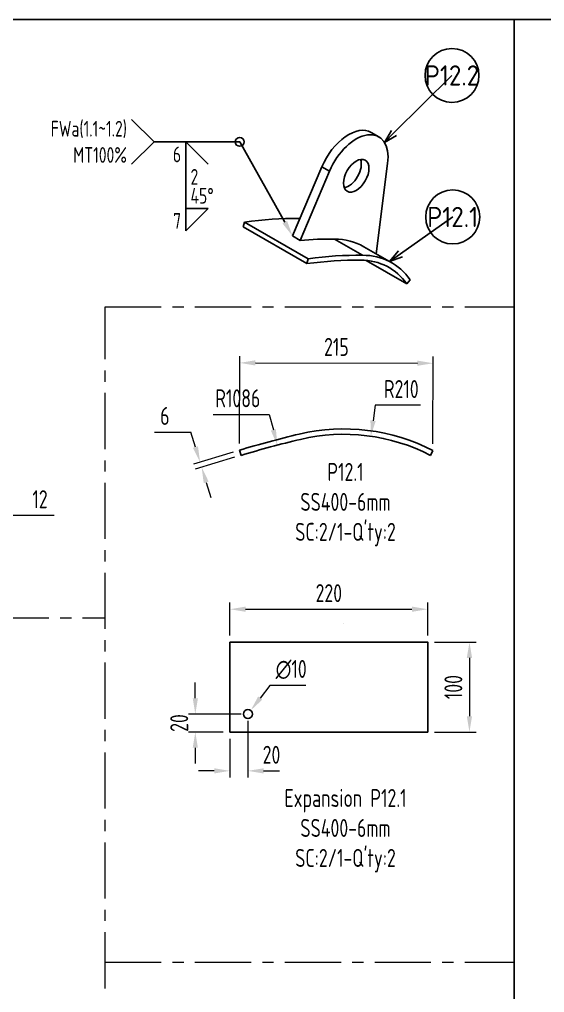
# Model space of a CAD drawing. Header units: millimetres. Extents: x -46397 to 283259, y -8690 to 23983.
# Drawn here: x 113666 to 114834, y 728 to 2893 of the extents above; entities that cross this region are included whole.
import ezdxf
from ezdxf import colors
from ezdxf.entities.mleader import LeaderData, LeaderLine
from ezdxf.enums import TextEntityAlignment as Align
from ezdxf.math import Vec2, Vec3

# ---------------------------------------------------------------- set-up
doc = ezdxf.new("R2010")
doc.units = ezdxf.units.MM
doc.linetypes.add('CENTER', pattern=[2, 1.25, -0.25, 0.25, -0.25])
doc.layers.get('Defpoints').update_dxf_attribs({"lineweight": 0})
for name, color, linetype, lineweight in [('0-Dim', 7, 'Continuous', 0), ('AM_5', 3, 'Continuous', 25), ('Dtext', 255, 'Continuous', 20), ('DUONGCHINH', 7, 'Continuous', 25), ('Long_AM_Visible', 30, 'Continuous', 25), ('PHANTOM 2', 8, 'Continuous', 0), ('ĐƯỜNG TÂM', 8, 'CENTER', 5)]:
    doc.layers.add(name, color=color, linetype=linetype, lineweight=lineweight)
doc.styles.add('Chu va so', font='arial.ttf')
doc.styles.add('GHI CHÚ 1', font='isocp_IV25.ttf', dxfattribs={"width": 0.8})
doc.styles.add('Long_Text', font='isocp.shx', dxfattribs={"width": 0.7})
doc.styles.get("Standard").update_dxf_attribs({"font": 'isocp.shx', "width": 0.8})
doc.styles.add('TCVN', font='arial.ttf')
doc.dimstyles.new('1-30SCALE', dxfattribs={"dimtxt": 75, "dimasz": 75, "dimexe": 37.5, "dimexo": 30, "dimgap": 30, "dimtad": 1, "dimtoh": 1, "dimdec": 0, "dimdsep": 46, "dimtxsty": 'GHI CHÚ 1', "dimcen": 0.09, "dimclrd": 256, "dimclre": 256, "dimclrt": 2, "dimadec": 0, "dimazin": 0, "dimtfac": 1, "dimtdec": 0, "dimtofl": 0, "dimtmove": 0, "dimatfit": 3, "dimfxl": 1, "dimlwd": 0, "dimlwe": 0, "dimarcsym": 0})
doc.dimstyles.new('1-30SCALE$4', dxfattribs={"dimtxt": 75, "dimasz": 75, "dimexe": 37.5, "dimexo": 30, "dimgap": 30, "dimtad": 1, "dimtoh": 1, "dimdec": 0, "dimdsep": 46, "dimtxsty": 'GHI CHÚ 1', "dimcen": 0.09, "dimclrd": 256, "dimclre": 256, "dimclrt": 2, "dimadec": 0, "dimazin": 0, "dimtfac": 1, "dimtdec": 0, "dimtofl": 0, "dimtmove": 0, "dimatfit": 3, "dimfxl": 1, "dimlwd": 0, "dimlwe": 0, "dimarcsym": 0})

# ---------------------------------------------------------------- blocks, each defined once
blk = doc.blocks.new('_TagCircle')
at = {"color": 0, "linetype": 'ByBlock', "lineweight": -2, "transparency": 16777216}
blk.add_circle((0, 0), 4, dxfattribs=at)
at = {"layer": 'Long_AM_Visible', "color": 0, "transparency": 16777216, "style": 'Long_Text'}
blk.add_attdef('TAGNUMBER', text='', height=3, dxfattribs=at).set_placement((0, -1.5), align=Align.CENTER)
blk = doc.blocks.new('_Open30')
at = {"color": 0, "linetype": 'ByBlock', "lineweight": -2}
for p, q in [((-1, 0.268), (0, 0)), ((0, 0), (-1, -0.268)), ((0, 0), (-1, 0))]:
    blk.add_line(p, q, dxfattribs=at)
blk = doc.blocks.new('S623')
at = {"layer": 'AM_5'}
for p, q in [((64376, 3539), (64326, 3589)), ((64376, 3539), (64326, 3489)), ((64566.5, 3539), (64376, 3539)), ((64566.5, 3539), (64666.8, 3360))]:
    blk.add_line(p, q, dxfattribs=at)
at = {"layer": 'AM_5', "color": 2}
for p, q in [((64446.5, 3539), (64446.5, 3489)), ((64446.5, 3539), (64496.5, 3489)), ((64446.5, 3489), (64446.5, 3391)), ((64446.5, 3391), (64496.5, 3391)), ((64496.5, 3391), (64446.5, 3341)), ((64446.5, 3341), (64446.5, 3391))]:
    blk.add_line(p, q, dxfattribs=at)
blk.add_circle((64566.5, 3539), 9.97, dxfattribs=at)
at = {"layer": 'AM_5', "linetype": 'Continuous'}
blk.add_trace([(64661.7, 3357.2), (64671.9, 3362.9), (64683.9, 3329.5)], dxfattribs=at)
at = {"layer": 'AM_5', "color": 2, "char_height": 35}
for s, insert, attachment_point in [('FWa(1.1~1.2)\\PMT100%', (64315.5, 3539), 6), ('6', (64436, 3528.5), 3), ('2', (64457, 3478.5), 1), ('45%%d', (64457, 3436.5), 1), ('7', (64436, 3380.5), 3)]:
    blk.add_mtext(s, dxfattribs=dict(at, insert=insert, attachment_point=attachment_point))
blk = doc.blocks.new('*D454')
at = {"layer": 'Defpoints', "color": 0, "transparency": 16777216}
for p in [(113464.2, 1801.6, -3), (113464.2, 1777.6, -3), (113574.2, 1777.6)]:
    blk.add_point(p, dxfattribs=at)
at = {"layer": 'PHANTOM 2', "linetype": 'Continuous', "lineweight": 0, "transparency": 16777216}
for p, q in [((113574.2, 1836.6), (113574.2, 1871.6)), ((113479.2, 1801.6), (113589.2, 1801.6)), ((113574.2, 1801.6), (113574.2, 1777.6)), ((113479.2, 1777.6), (113589.2, 1777.6)), ((113574.2, 1789.6), (113679.8, 1789.6)), ((113679.8, 1789.6), (113743, 1789.6)), ((113574.2, 1742.6), (113574.2, 1707.6))]:
    blk.add_line(p, q, dxfattribs=at)
at = {"layer": 'PHANTOM 2', "transparency": 16777216}
for points in [[(113568.4, 1836.6), (113580, 1836.6), (113574.2, 1801.6)], [(113568.4, 1742.6), (113580, 1742.6), (113574.2, 1777.6)]]:
    blk.add_solid(points, dxfattribs=at)
at = {"layer": 'PHANTOM 2', "color": 2, "transparency": 16777216, "insert": (113711.4, 1825.4), "char_height": 40, "attachment_point": 5, "style": 'GHI CHÚ 1'}
blk.add_mtext('12', dxfattribs=at)
blk = doc.blocks.new('*D456')
at = {"layer": 'Defpoints', "color": 0, "transparency": 16777216}
for p in [(114447.3, 1965.6, -3), (114387.3, 1549.9, -3)]:
    blk.add_point(p, dxfattribs=at)
at = {"layer": 'PHANTOM 2', "linetype": 'Continuous', "lineweight": 0, "transparency": 16777216}
for p, q in [((114457.3, 2034.8), (114452.3, 2000.2)), ((114558, 2034.8), (114457.3, 2034.8))]:
    blk.add_line(p, q, dxfattribs=at)
at = {"layer": 'PHANTOM 2', "lineweight": 0, "transparency": 16777216}
for p, q in [((114387.2, 1549.9), (114387.4, 1549.9)), ((114387.3, 1549.8), (114387.3, 1550))]:
    blk.add_line(p, q, dxfattribs=at)
at = {"layer": 'PHANTOM 2', "transparency": 16777216}
blk.add_solid([(114446.5, 2001), (114458.1, 1999.4), (114447.3, 1965.6)], dxfattribs=at)
at = {"layer": 'PHANTOM 2', "color": 2, "transparency": 16777216, "insert": (114515.1, 2070.6), "char_height": 40, "attachment_point": 5, "style": 'GHI CHÚ 1'}
blk.add_mtext('R210', dxfattribs=at)
blk = doc.blocks.new('*D457')
at = {"layer": 'Defpoints', "color": 0, "transparency": 16777216}
for p in [(114239.4, 1945.8, -3), (114789.8, -155.3, -3)]:
    blk.add_point(p, dxfattribs=at)
at = {"layer": 'PHANTOM 2', "linetype": 'Continuous', "lineweight": 0, "transparency": 16777216}
for p, q in [((114096.4, 2014.1), (114221.5, 2014.1)), ((114221.5, 2014.1), (114230.5, 1979.7))]:
    blk.add_line(p, q, dxfattribs=at)
at = {"layer": 'PHANTOM 2', "lineweight": 0, "transparency": 16777216}
for p, q in [((114789.7, -155.3), (114789.8, -155.3)), ((114789.8, -155.4), (114789.8, -155.2))]:
    blk.add_line(p, q, dxfattribs=at)
at = {"layer": 'PHANTOM 2', "transparency": 16777216}
blk.add_solid([(114236.2, 1981.2), (114224.9, 1978.2), (114239.4, 1945.8)], dxfattribs=at)
at = {"layer": 'PHANTOM 2', "color": 2, "transparency": 16777216, "insert": (114151.4, 2050), "char_height": 40, "attachment_point": 5, "style": 'GHI CHÚ 1'}
blk.add_mtext('R1086', dxfattribs=at)
blk = doc.blocks.new('*D458')
at = {"layer": 'Defpoints', "color": 0, "transparency": 16777216}
for p in [(114585.9, 2128), (114155.2, 1934.5, -3), (114585.6, 1933.7, -3)]:
    blk.add_point(p, dxfattribs=at)
at = {"layer": 'PHANTOM 2', "linetype": 'Continuous', "lineweight": 0, "transparency": 16777216}
for p, q in [((114155.2, 1949.5), (114155.6, 2143.8)), ((114190.6, 2128.8), (114550.9, 2128.1)), ((114585.6, 1948.7), (114585.9, 2143))]:
    blk.add_line(p, q, dxfattribs=at)
at = {"layer": 'PHANTOM 2', "transparency": 16777216}
for points in [[(114190.6, 2134.6), (114190.6, 2122.9), (114155.6, 2128.8)], [(114550.9, 2133.9), (114550.9, 2122.2), (114585.9, 2128)]]:
    blk.add_solid(points, dxfattribs=at)
at = {"layer": 'PHANTOM 2', "color": 2, "transparency": 16777216, "insert": (114370.8, 2164.2), "char_height": 40, "attachment_point": 5, "rotation": 359.8907, "style": 'GHI CHÚ 1'}
blk.add_mtext('215', dxfattribs=at)
blk = doc.blocks.new('*D459')
at = {"layer": 'Defpoints', "color": 0, "transparency": 16777216}
for p in [(114155.2, 1934.5, -3), (114158.7, 1923, -3), (114071, 1896.4)]:
    blk.add_point(p, dxfattribs=at)
at = {"layer": 'PHANTOM 2', "linetype": 'Continuous', "lineweight": 0, "transparency": 16777216}
for p, q in [((113966.3, 1974.9), (114047.1, 1974.9)), ((114057.3, 1941.4), (114047.1, 1974.9)), ((114140.8, 1930.2), (114053.1, 1903.5)), ((114144.3, 1918.7), (114056.6, 1892)), ((114081.1, 1862.9), (114091.3, 1829.4))]:
    blk.add_line(p, q, dxfattribs=at)
at = {"layer": 'PHANTOM 2', "transparency": 16777216}
for points in [[(114062.9, 1943.1), (114051.7, 1939.7), (114067.5, 1907.9)], [(114086.7, 1864.6), (114075.6, 1861.2), (114071, 1896.4)]]:
    blk.add_solid(points, dxfattribs=at)
at = {"layer": 'PHANTOM 2', "color": 2, "transparency": 16777216, "insert": (113989.2, 2010.7), "char_height": 40, "attachment_point": 5, "style": 'GHI CHÚ 1'}
blk.add_mtext('6', dxfattribs=at)
blk = doc.blocks.new('*D460')
at = {"layer": 'Defpoints', "color": 0, "transparency": 16777216}
for p in [(114173.9, 1347.4), (114133.9, 1307.4), (114173.9, 1221)]:
    blk.add_point(p, dxfattribs=at)
at = {"layer": 'PHANTOM 2', "linetype": 'Continuous', "lineweight": 0, "transparency": 16777216}
for p, q in [((114173.9, 1332.4), (114173.9, 1206)), ((114133.9, 1292.4), (114133.9, 1206)), ((114098.9, 1221), (114063.9, 1221)), ((114208.9, 1221), (114243.9, 1221))]:
    blk.add_line(p, q, dxfattribs=at)
at = {"layer": 'PHANTOM 2', "transparency": 16777216}
for points in [[(114098.9, 1226.8), (114098.9, 1215.2), (114133.9, 1221)], [(114208.9, 1226.8), (114208.9, 1215.2), (114173.9, 1221)]]:
    blk.add_solid(points, dxfattribs=at)
at = {"layer": 'PHANTOM 2', "color": 2, "transparency": 16777216, "insert": (114226.4, 1256.8), "char_height": 40, "attachment_point": 5, "style": 'GHI CHÚ 1'}
blk.add_mtext('20', dxfattribs=at)
blk = doc.blocks.new('*D461')
at = {"layer": 'Defpoints', "color": 0, "transparency": 16777216}
for p in [(114173.9, 1347.4), (114056.9, 1307.4), (114133.9, 1307.4)]:
    blk.add_point(p, dxfattribs=at)
at = {"layer": 'PHANTOM 2', "linetype": 'Continuous', "lineweight": 0, "transparency": 16777216}
for p, q in [((114056.9, 1382.4), (114056.9, 1417.4)), ((114158.9, 1347.4), (114041.9, 1347.4)), ((114118.9, 1307.4), (114041.9, 1307.4)), ((114056.9, 1272.4), (114056.9, 1237.4))]:
    blk.add_line(p, q, dxfattribs=at)
at = {"layer": 'PHANTOM 2', "transparency": 16777216}
for points in [[(114051.1, 1382.4), (114062.7, 1382.4), (114056.9, 1347.4)], [(114051.1, 1272.4), (114062.7, 1272.4), (114056.9, 1307.4)]]:
    blk.add_solid(points, dxfattribs=at)
at = {"layer": 'PHANTOM 2', "color": 2, "transparency": 16777216, "insert": (114021.1, 1327.4), "char_height": 40, "attachment_point": 5, "rotation": 90, "style": 'GHI CHÚ 1'}
blk.add_mtext('20', dxfattribs=at)
blk = doc.blocks.new('*D462')
at = {"layer": 'Defpoints', "color": 0, "transparency": 16777216}
for p in [(114573.9, 1580.7), (114133.9, 1507.4), (114573.9, 1507.4)]:
    blk.add_point(p, dxfattribs=at)
at = {"layer": 'PHANTOM 2', "linetype": 'Continuous', "lineweight": 0, "transparency": 16777216}
for p, q in [((114133.9, 1522.4), (114133.9, 1595.7)), ((114168.9, 1580.7), (114538.9, 1580.7)), ((114573.9, 1522.4), (114573.9, 1595.7))]:
    blk.add_line(p, q, dxfattribs=at)
at = {"layer": 'PHANTOM 2', "transparency": 16777216}
for points in [[(114168.9, 1586.5), (114168.9, 1574.9), (114133.9, 1580.7)], [(114538.9, 1586.5), (114538.9, 1574.9), (114573.9, 1580.7)]]:
    blk.add_solid(points, dxfattribs=at)
at = {"layer": 'PHANTOM 2', "color": 2, "transparency": 16777216, "insert": (114353.9, 1616.5), "char_height": 40, "attachment_point": 5, "style": 'GHI CHÚ 1'}
blk.add_mtext('220', dxfattribs=at)
blk = doc.blocks.new('*D463')
at = {"layer": 'Defpoints', "color": 0, "transparency": 16777216}
for p in [(114573.9, 1507.4), (114573.9, 1307.4), (114666.8, 1307.4)]:
    blk.add_point(p, dxfattribs=at)
at = {"layer": 'PHANTOM 2', "linetype": 'Continuous', "lineweight": 0, "transparency": 16777216}
for p, q in [((114588.9, 1507.4), (114681.8, 1507.4)), ((114666.8, 1472.4), (114666.8, 1342.4)), ((114588.9, 1307.4), (114681.8, 1307.4))]:
    blk.add_line(p, q, dxfattribs=at)
at = {"layer": 'PHANTOM 2', "transparency": 16777216}
for points in [[(114660.9, 1472.4), (114672.6, 1472.4), (114666.8, 1507.4)], [(114660.9, 1342.4), (114672.6, 1342.4), (114666.8, 1307.4)]]:
    blk.add_solid(points, dxfattribs=at)
at = {"layer": 'PHANTOM 2', "color": 2, "transparency": 16777216, "insert": (114631, 1407.4), "char_height": 40, "attachment_point": 5, "rotation": 90, "style": 'GHI CHÚ 1'}
blk.add_mtext('100', dxfattribs=at)
blk = doc.blocks.new('*D473')
at = {"layer": 'Defpoints', "color": 0, "transparency": 16777216}
for p in [(114180, 1355.3), (114167.8, 1339.5)]:
    blk.add_point(p, dxfattribs=at)
at = {"layer": 'PHANTOM 2', "linetype": 'Continuous', "lineweight": 0, "transparency": 16777216}
for p, q in [((114222.8, 1410.7), (114201.4, 1383)), ((114302.5, 1410.7), (114222.8, 1410.7))]:
    blk.add_line(p, q, dxfattribs=at)
at = {"layer": 'PHANTOM 2', "lineweight": 0, "transparency": 16777216}
for p, q in [((114173.8, 1347.4), (114174, 1347.4)), ((114173.9, 1347.3), (114173.9, 1347.5))]:
    blk.add_line(p, q, dxfattribs=at)
at = {"layer": 'PHANTOM 2', "transparency": 16777216}
blk.add_solid([(114196.8, 1386.6), (114206, 1379.5), (114180, 1355.3)], dxfattribs=at)
at = {"layer": 'PHANTOM 2', "color": 2, "transparency": 16777216, "insert": (114270.2, 1446.5), "char_height": 40, "attachment_point": 5, "style": 'GHI CHÚ 1'}
blk.add_mtext('∅10', dxfattribs=at)
blk = doc.blocks.new('*U1822')
at = {"lineweight": 25}
for points in [[(0, 0), (7781, 0), (7781, 5097), (0, 5097)], [(0, 0), (5883.2, 0), (5883.2, 5097), (0, 5097)]]:
    blk.add_lwpolyline(points, close=True, dxfattribs=at)
at = {"layer": 'Dtext', "ltscale": 0.1}
for tag, p, height, style in [('REV_3', (5933.4, 1914.4), 33.9, 'TCVN'), ('FOR_APPROVAL3', (6272.3, 1912.1, -0.3), 40.7, 'TCVN'), ('REV_2', (5933.4, 1787.9), 33.9, 'TCVN'), ('FOR_APPROVAL2', (6272.3, 1785.5, -0.3), 40.7, 'TCVN'), ('REV_1', (5933.4, 1661.4), 33.9, 'TCVN'), ('FOR_APPROVAL1', (6272.3, 1659, -0.3), 40.7, 'TCVN'), ('NGUOI_VE', (6633.4, 1533.1, -0.3), 40.7, 'TCVN'), ('NGUOI_KIEM_2', (6992.7, 1533.1, -0.3), 40.7, 'TCVN'), ('NGUOI_DUYET', (7426.8, 1533.1, -0.3), 40.7, 'TCVN'), ('REV_0', (5933.4, 1534.9), 33.9, 'TCVN'), ('1.1_A4', (7448.6, 77.2, -0.3), 40.7, 'Chu va so'), ('A4_A4', (7583.9, 77.2, -0.3), 40.7, 'Chu va so'), ('REV.', (7695.4, 77.2, -0.3), 40.7, 'Chu va so')]:
    blk.add_attdef(tag, p, '', height=height, dxfattribs=dict(at, style=style))
for tag, p, height, style, width in [('NGAY_REV03', (6019.2, 1912.1, -0.3), 35.2, 'TCVN', 0.95), ('NGAY_REV02', (6019.2, 1785.5, -0.3), 35.2, 'TCVN', 0.95), ('NGAY_REV01', (6019.2, 1659, -0.3), 35.2, 'TCVN', 0.95), ('NGAY_REV0', (6019.2, 1532.5, -0.3), 35.2, 'TCVN', 0.95), ('DWD.NO', (6016.1, 33, -0.3), 54.2, 'Chu va so', 0.85)]:
    blk.add_attdef(tag, p, '', height=height, dxfattribs=dict(at, style=style, width=width))
at = {"layer": 'Dtext', "lineweight": 25, "ltscale": 0.1, "style": 'Chu va so'}
for tag, p, height in [('PROJECT_CODE', (6408, 637.1), 81.3), ('TITLE1', (6055.8, 485.9, -0.3), 54.2), ('TITLE2', (6055.8, 358.4, -0.3), 54.2), ('TITLE3', (6055.8, 231.9, -0.3), 54.2)]:
    blk.add_attdef(tag, p, '', height=height, dxfattribs=at)

msp = doc.modelspace()

# ---------------------------------------------------------------- linework, layer by layer
at = {"layer": 'DUONGCHINH'}
for p, q in [((114464.88, 2631.85), (114447.91, 2641.65)), ((114273.16, 2411.12), (114338.61, 2565.28)), ((114355.58, 2555.48), (114290.13, 2401.32)), ((114338.61, 2565.28), (114355.58, 2555.48)), ((114459.14, 2371.57), (114484.72, 2572.8)), ((114287.35, 2450.02), (114289.22, 2448.94)), ((114163.61, 2431.3), (114166.65, 2442.2)), ((114305.03, 2349.65), (114163.61, 2431.3)), ((114166.65, 2442.2), (114308.07, 2360.55)), ((114273.16, 2411.12), (114290.13, 2401.32)), ((114366.55, 2404.29), (114428.77, 2368.37)), ((114431.83, 2387.34), (114494.06, 2351.42)), ((114308.07, 2360.55), (114305.03, 2349.65)), ((114436.8, 2356.84), (114527.39, 2304.54)), ((114527.39, 2304.54), (114534.74, 2313.69))]:
    msp.add_line(p, q, dxfattribs=at)
at = {"layer": 'DUONGCHINH', "color": 6, "extrusion": (-0.644872, 0.76429, 0)}
for p, q in [((114155.2, 1934.51, -3), (114158.69, 1923.03, -3)), ((114580.04, 1923.03, -3), (114585.55, 1933.69, -3))]:
    msp.add_line(p, q, dxfattribs=at)
at = {"layer": 'DUONGCHINH'}
msp.add_lwpolyline([(114133.9, 1507.42), (114573.9, 1507.42), (114573.9, 1307.42), (114133.9, 1307.42)], close=True, dxfattribs=at)
msp.add_circle((114173.9, 1347.42), 10, dxfattribs=at)
at = {"layer": 'DUONGCHINH', "color": 6}
for centre, radius, start, end in [((114789.75, -155.27, -3), 2184, 103.28051, 106.89069), ((114387.29, 1549.88, -3), 432, 62.68099, 103.28051), ((114789.75, -155.27, -3), 2172, 103.28051, 106.89069)]:
    msp.add_arc(centre, radius, start, end, dxfattribs=at)
at = {"layer": 'DUONGCHINH', "color": 6, "extrusion": (0, 0, -1)}
msp.add_arc((-114387.29, 1549.88, 3), 420, 76.71949, 117.31901, dxfattribs=at)
at = {"layer": 'DUONGCHINH'}
for centre, major_axis, start_param, end_param in [((114397.91, 2555.05), (50, 86.6), 0, 1.7802358), ((114414.88, 2545.25), (50, 86.6), 5.3407075, 8.0634211), ((114397.91, 2555.05), (20, 34.64), 3.5797417, 5.8450363), ((113704.95, 786.79), (911, 1577.9), 0.3163306, 0.418879), ((114171.64, 2119.56), (181, 313.5), 0.3061962, 0.3163306), ((113784.14, 741.07), (911, 1577.9), 0.3163306, 0.3817879), ((114250.83, 2073.84), (181, 313.5), 0, 0.3163306), ((113846.37, 705.14), (911, 1577.9), 0.3163306, 0.418879), ((114313.06, 2037.91), (181, 313.5), 6.0213859, 6.5995159), ((113846.37, 705.14), (905, 1567.51), 0.3163306, 0.418879), ((114313.06, 2037.91), (175, 303.11), 6.0213859, 6.5995159)]:
    msp.add_ellipse(centre, major_axis=major_axis, ratio=0.5773503, start_param=start_param, end_param=end_param, dxfattribs=at)
msp.add_ellipse((114414.88, 2545.25), major_axis=(20, 34.64), ratio=0.5773503, dxfattribs=at)
at = {"layer": 'ĐƯỜNG TÂM', "ltscale": 100}
for p, q in [((113856.15, -663.04), (113856.15, 2253.24)), ((113856.15, 2253.24), (114766.17, 2253.24)), ((112806.2, 1561.2), (113856.15, 1561.2)), ((113856.15, 795.1), (114766.17, 795.1))]:
    msp.add_line(p, q, dxfattribs=at)

# ---------------------------------------------------------------- block references
at = {"layer": 'AM_5'}
msp.add_blockref('S623', (49589.29, -918.38), dxfattribs=at)

# ---------------------------------------------------------------- texts
at = {"color": 3, "char_height": 40, "attachment_point": 1}
for s, insert in [("\\A1;\\pxqc;P12.1\\PSS400-6mm\\PSC:2/1-Q'ty:2", (114211.79, 1906.15)), ("\\A1;\\pxqc;Expansion P12.1\\PSS400-6mm\\PSC:2/1-Q'ty:2", (114211.79, 1180.6))]:
    msp.add_mtext_dynamic_manual_height_columns(s, width=358.5, gutter_width=37.5, heights=[0], dxfattribs=dict(at, insert=insert))

# ---------------------------------------------------------------- dimensions: what is measured, and where the dimension line sits
at = {"layer": 'PHANTOM 2'}
dim = msp.add_aligned_dim(p1=(114155.2, 1934.51, -3), p2=(114585.55, 1933.69, -3), distance=194.31, dimstyle='1-30SCALE', override={"dimtxt": 40, "dimasz": 35, "dimexe": 15, "dimexo": 15, "dimgap": 15, "dimlfac": 0.5, "dimtmove": 1}, dxfattribs=at)
dim.commit()
dim.dimension.update_dxf_attribs({"geometry": '*D458', "text_midpoint": (114370.81, 2164.19)})
dim = msp.add_radius_dim(center=(114387.29, 1549.88, -3), mpoint=(114447.32, 1965.57, -3), dimstyle='1-30SCALE$4', override={"dimtxt": 40, "dimasz": 35, "dimexe": 15, "dimexo": 15, "dimgap": 15, "dimlfac": 0.5, "dimtmove": 1}, dxfattribs=at)
dim.commit()
dim.dimension.update_dxf_attribs({"geometry": '*D456', "text_midpoint": (114515.15, 2070.63)})
dim = msp.add_radius_dim(center=(114789.75, -155.27, -3), mpoint=(114239.38, 1945.84, -3), dimstyle='1-30SCALE$4', override={"dimtxt": 40, "dimasz": 35, "dimexe": 15, "dimexo": 15, "dimgap": 15, "dimlfac": 0.5, "dimtmove": 1}, dxfattribs=at)
dim.commit()
dim.dimension.update_dxf_attribs({"geometry": '*D457', "text_midpoint": (114221.49, 2014.14), "dimtype": 164})
for base, p1, p2, angle, picture, middle, dimtype in [((114070.97, 1896.4), (114155.2, 1934.51, -3), (114158.69, 1923.03, -3), 286.89069, '*D459', (114015.82, 1961.44), 161), ((114056.9, 1307.42), (114173.9, 1347.42), (114133.9, 1307.42), 90, '*D461', (114056.9, 1327.42), 160)]:
    dim = msp.add_linear_dim(base=base, p1=p1, p2=p2, angle=angle, dimstyle='1-30SCALE', override={"dimtxt": 40, "dimasz": 35, "dimexe": 15, "dimexo": 15, "dimgap": 15, "dimlfac": 0.5, "dimtmove": 1}, dxfattribs=at)
    dim.commit()
    dim.dimension.update_dxf_attribs({"geometry": picture, "text_midpoint": middle, "dimtype": dimtype})
for base, p1, p2, picture, middle in [((113574.19, 1777.63), (113464.23, 1801.63, -3), (113464.23, 1777.63, -3), '*D454', (113694.83, 1825.42)), ((114666.78, 1307.42), (114573.9, 1507.42), (114573.9, 1307.42), '*D463', (114630.99, 1407.42))]:
    dim = msp.add_linear_dim(base=base, p1=p1, p2=p2, angle=90, dimstyle='1-30SCALE', override={"dimtxt": 40, "dimasz": 35, "dimexe": 15, "dimexo": 15, "dimgap": 15, "dimlfac": 0.5, "dimtmove": 1}, dxfattribs=at)
    dim.commit()
    dim.dimension.update_dxf_attribs({"geometry": picture, "text_midpoint": middle})
dim = msp.add_linear_dim(base=(114573.9, 1580.7), p1=(114133.9, 1507.42), p2=(114573.9, 1507.42), dimstyle='1-30SCALE', override={"dimtxt": 40, "dimasz": 35, "dimexe": 15, "dimexo": 15, "dimgap": 15, "dimlfac": 0.5, "dimtmove": 1}, dxfattribs=at)
dim.commit()
dim.dimension.update_dxf_attribs({"geometry": '*D462', "text_midpoint": (114353.9, 1616.49)})
dim = msp.add_diameter_dim_2p(p1=(114167.78, 1339.51), p2=(114180.02, 1355.33), dimstyle='1-30SCALE', override={"dimtxt": 40, "dimasz": 35, "dimexe": 15, "dimexo": 15, "dimgap": 15, "dimlfac": 0.5, "dimtmove": 1}, dxfattribs=at)
dim.commit()
dim.dimension.update_dxf_attribs({"geometry": '*D473', "text_midpoint": (114270.19, 1446.49)})
dim = msp.add_linear_dim(base=(114173.9, 1220.99), p1=(114133.9, 1307.42), p2=(114173.9, 1347.42), dimstyle='1-30SCALE', override={"dimtxt": 40, "dimasz": 35, "dimexe": 15, "dimexo": 15, "dimgap": 15, "dimlfac": 0.5, "dimtmove": 1}, dxfattribs=at)
dim.commit()
dim.dimension.update_dxf_attribs({"geometry": '*D460', "text_midpoint": (114226.4, 1220.99), "dimtype": 160})

# ---------------------------------------------------------------- leaders
at = {"layer": '0-Dim', "color": 6}
ml = msp.add_multileader_block('Standard', dxfattribs=at)
ml.set_content('_TagCircle', color=6, scale=15)
ml.set_attribute('TAGNUMBER', 'P12.2', width=0)
ml.set_leader_properties(color=5)
ml.set_arrow_properties(name='OPEN30')
ml.build(insert=Vec2(0, 0))
ml.multileader.update_dxf_attribs({"has_dogleg": 0, "text_left_attachment_type": 6, "text_right_attachment_type": 6, "dogleg_length": 0.36, "arrow_head_size": 30, "block_connection_type": 1})
ctx = ml.context
ctx.base_point, ctx.char_height, ctx.arrow_head_size, ctx.landing_gap_size, ctx.plane_origin = Vec3(114627.91, 2768.41, -0.73), 56, 30, 1.4, Vec3(114961.28, 2896.02, -0.73)
ctx.left_attachment, ctx.right_attachment, ctx.attachment_type = 6, 6, 1
notes = []
notes.append((ctx, [(1, (1, 1, 0), (114627.55, 2768.41, -0.73), (1, 0), 0.36, [(0, [(114477.54, 2619.27, -0.73)], 0, [])])]))
ctx.block.insert = Vec3(114627.91, 2768.41, -0.73)
ml = msp.add_multileader_block('Standard', dxfattribs=at)
ml.set_content('_TagCircle', color=6, scale=15)
ml.set_attribute('TAGNUMBER', 'P12.1', width=0)
ml.set_leader_properties(color=5)
ml.set_arrow_properties(name='OPEN30')
ml.build(insert=Vec2(0, 0))
ml.multileader.update_dxf_attribs({"has_dogleg": 0, "text_left_attachment_type": 6, "text_right_attachment_type": 6, "dogleg_length": 0.36, "arrow_head_size": 30, "block_connection_type": 1})
ctx = ml.context
ctx.base_point, ctx.char_height, ctx.arrow_head_size, ctx.landing_gap_size, ctx.plane_origin = Vec3(114629.52, 2453.51, -0.73), 56, 30, 1.4, Vec3(114590.09, 2757.74, -0.73)
ctx.left_attachment, ctx.right_attachment, ctx.attachment_type = 6, 6, 1
notes.append((ctx, [(1, (1, 1, 0), (114629.16, 2453.51, -0.73), (1, 0), 0.36, [(0, [(114488.66, 2354.35, -0.73)], 0, [])])]))
ctx.block.insert = Vec3(114629.52, 2453.51, -0.73)
for ctx, leaders in notes:
    for number, flags, end, landing, length, lines in leaders:
        leader = LeaderData()
        leader.index, (leader.has_last_leader_line, leader.has_dogleg_vector, leader.attachment_direction) = number, flags
        leader.last_leader_point, leader.dogleg_vector, leader.dogleg_length = Vec3(end), Vec3(landing), length
        for number, points, colour, breaks in lines:
            line = LeaderLine()
            line.index, line.vertices, line.color, line.breaks = number, Vec3.list(points), colors.encode_raw_color(colour), breaks
            leader.lines.append(line)
        ctx.leaders.append(leader)

# ---------------------------------------------------------------- next in the draw order: block references
at = {"xscale": 0.9084576280678549, "yscale": 0.9084576280678549, "zscale": 0.9084576280678549}
msp.add_blockref('*U1822', (109421.51, -1737.47), dxfattribs=at)

doc.saveas('drawing.dxf')
